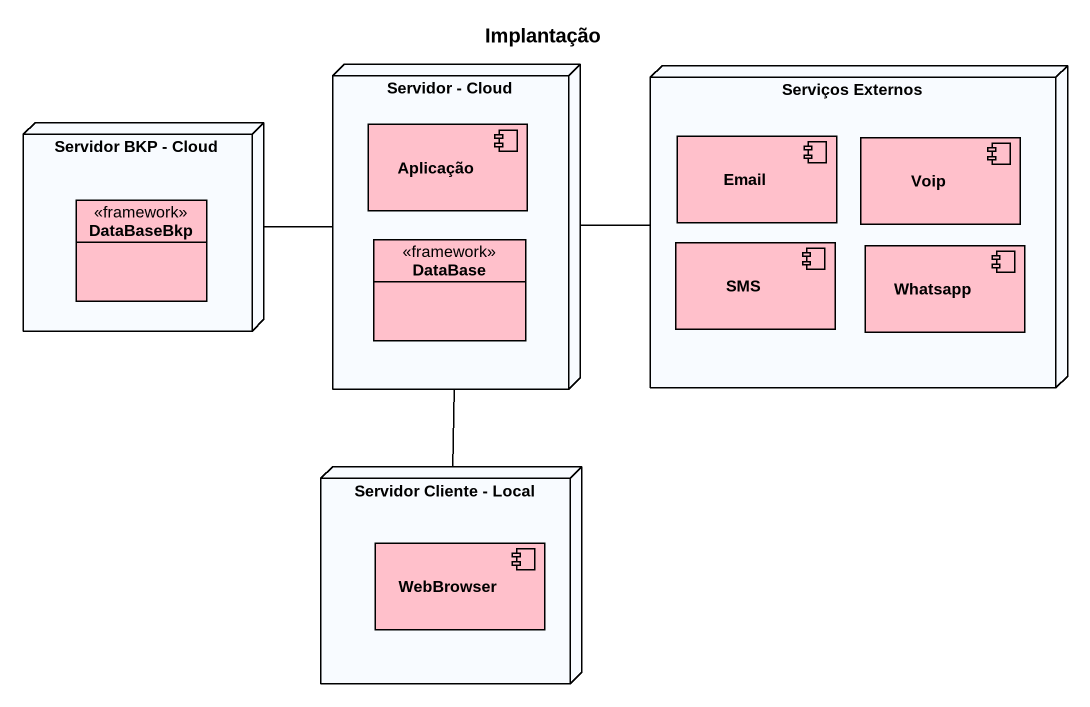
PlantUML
@startuml
title Implantação
allowmixing
hide circle
hide empty members
node "Servidor - Cloud" as Servidor_Cloud {
  component Aplicação #FFC0CB
  class "DataBase" as DataBase_ <<framework>> #FFC0CB
}
node "Servidor BKP - Cloud" as Servidor_BKP_Cloud {
  class DataBaseBkp <<framework>> #FFC0CB
}
node "Serviços Externos" as Serviços_Externos {
  component Email #FFC0CB
  component Voip #FFC0CB
  component SMS #FFC0CB
  component Whatsapp #FFC0CB
}
node "Servidor Cliente - Local" as Servidor_Cliente_Local {
  component WebBrowser #FFC0CB
}
Servidor_Cloud -right- Serviços_Externos
Servidor_Cloud -- Servidor_Cliente_Local
Servidor_BKP_Cloud -right- Servidor_Cloud
@enduml
